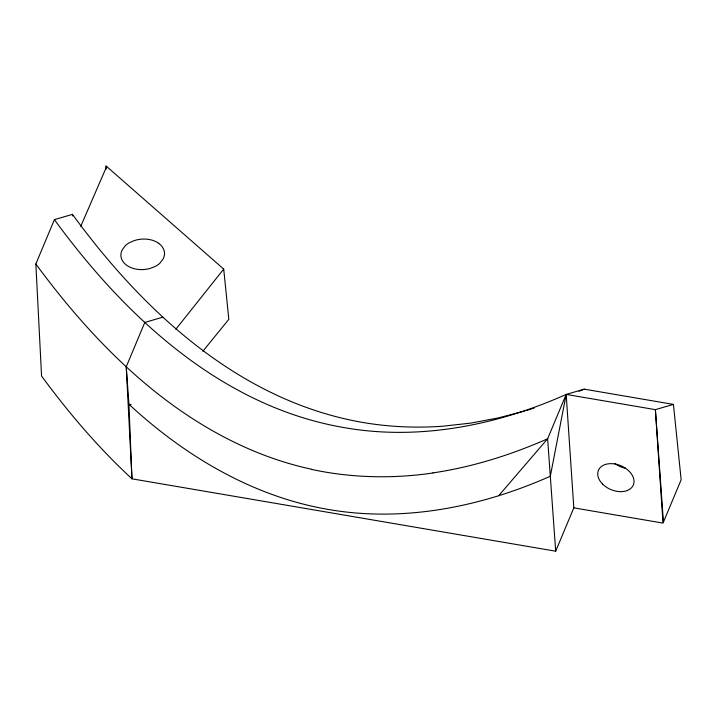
<?xml version="1.0" encoding="UTF-8"?>
<svg xmlns="http://www.w3.org/2000/svg" width="717" height="717" viewBox="0 0 717 717"><rect width="100%" height="100%" fill="white"/><g stroke="black" fill="none" stroke-linecap="round" stroke-linejoin="round"><path stroke-width="1.08" d="M54.402 219.635C125.215 316.744 222.01 406.871 344.572 427.682C419.633 440.838 497.284 425.19 566.179 394.413L655.383 409.649L663.44 522.084L681.15 479.754L673.433 404.397L584.23 389.152L566.179 394.413L573.815 507.86L555.684 551.203L131.964 478.822C98.408 447.767 68.608 412.84 41.568 376.022L35.85 263.99L54.402 219.635L72.453 214.374C143.588 311.796 239.926 401.09 362.623 422.43A238.277 166.12 -4.1 0 0 443.169 426.185L470.702 423.111L498.575 417.868L524.692 411.011M35.85 263.99C62.89 300.799 92.69 335.735 126.246 366.781L128.935 404.263L131.964 478.822L126.246 366.781L144.798 322.435L162.858 317.174M80.743 226.339L106.663 166.496M175.835 329.237L223.704 269.099L105.865 165.797L106.197 169.078M202.839 351.258L228.84 319.316L223.704 269.099M498.638 495.779L547.627 438.768L566.179 394.413L550.315 476.249C481.215 506.91 403.653 522.532 328.422 509.473C252.805 496.576 184.61 455.904 128.935 404.263L131.13 404.639M579.076 391.249L584.23 389.152M526.78 410.465L534.183 407.982M673.433 404.397L655.383 409.649L663.019 523.096L573.815 507.86M432.969 472.888C472.566 467.045 511.051 454.892 547.627 438.768L555.684 551.203M311.734 469.276C241.477 454.202 178.443 415.26 126.246 366.781M158.663 243.323L160.877 245.223A22.173 15.46 -4.1 0 1 164.453 252.303A19.583 13.659 -4.1 0 1 164.525 253.298L164.489 254.32A23.482 16.374 -4.1 0 1 163.18 258.864L159.81 263.282A20.372 14.206 -4.1 0 1 155.141 266.491L150.14 268.427A21.913 15.281 -4.1 0 1 120.958 256.48A19.449 13.56 -4.1 0 1 120.895 255.512L120.922 254.508A23.67 16.5 -4.1 0 1 122.159 249.991L125.296 245.725A20.399 14.223 -4.1 0 1 129.562 242.615L134.106 240.652A21.913 15.281 -4.1 0 1 147.711 239.263A21.635 15.084 -4.1 0 1 158.699 243.296M72.453 214.374L72.614 215.951M432.987 472.969A244.031 170.126 -4.1 0 1 311.653 469.429M625.591 468.318A18.947 12.933 22.9 0 1 614.899 463.532M602.576 484.074A18.947 12.933 22.9 0 0 633.228 485.239A18.947 12.933 22.9 0 0 611.807 463.666A18.947 12.933 22.9 0 0 602.576 484.074"/></g></svg>
